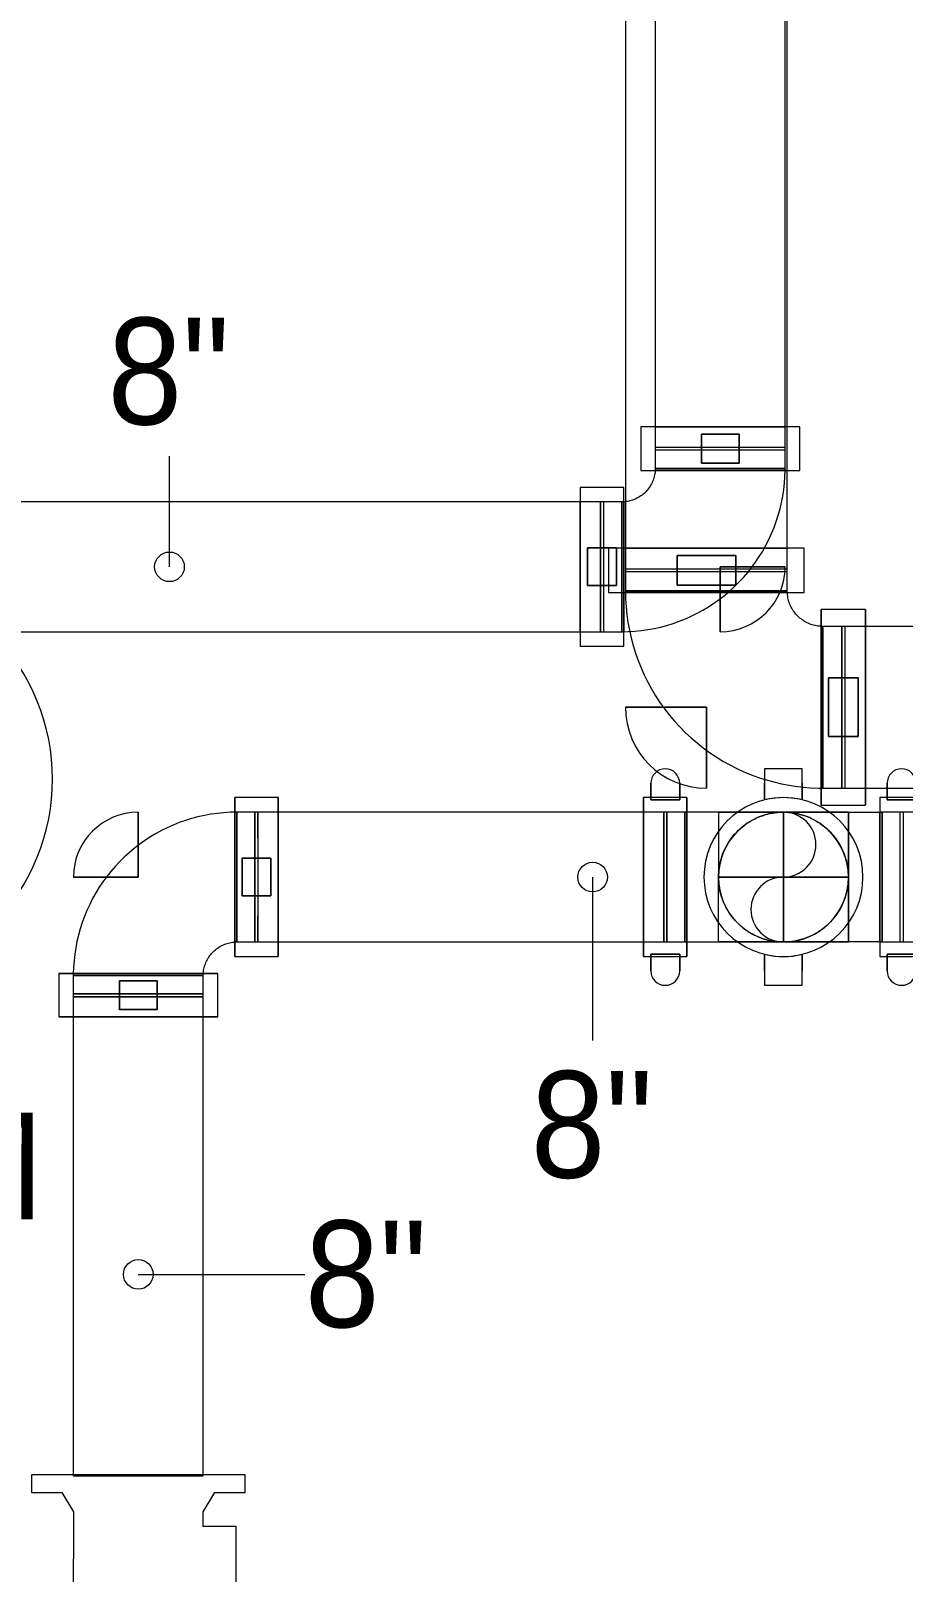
# Model space of a CAD drawing. Header units: metres. Extents: x 31.9 to 125.9, y -29 to 44.
# Drawn here: x 72.338 to 73.81, y -6.137 to -3.536 of the extents above; entities that cross this region are included whole.
import ezdxf

# ---------------------------------------------------------------- set-up
doc = ezdxf.new("R2010")
doc.units = ezdxf.units.M
for name, color, linetype, lineweight in [('A-ANNO-NOTE', 7, 'Continuous', 9), ('A-DETL-GENF', 7, 'Continuous', 9), ('M-EQPM', 7, 'Continuous', 18), ('P-PIPE', 7, 'Continuous', 18), ('P-PIPE-IDEN', 7, 'Continuous', 9)]:
    doc.layers.add(name, color=color, linetype=linetype, lineweight=lineweight)
doc.styles.add('SansSerif', font='SANSS__.TTF', dxfattribs={"width": 0.9, "height": 0.18})
doc.styles.add('SansSerif_1', font='SANSS__.TTF', dxfattribs={"width": 0.9, "height": 0.0018})

# ---------------------------------------------------------------- blocks, each defined once
blk = doc.blocks.new('Victaulic-IPS-Elbow No 10-13 - AC-1730707-NIVEL 09')
at = {"layer": 'P-PIPE', "color": 11, "true_color": 0xff8080}
for p, q in [((-0.1095, 0.1968), (-0.1095, 0.1662)), ((0, 0.1968), (-0.1095, 0.1968)), ((0, 0.1968), (-0.1095, 0.1968)), ((0.1095, 0.1968), (0, 0.1968)), ((0.1095, 0.1968), (0, 0.1968)), ((0.1095, 0.1662), (0.1095, 0.1968)), ((-0.1095, 0.1662), (0, 0.1662)), ((-0.1095, 0.1662), (0, 0.1662)), ((0, 0.1662), (-0.1095, 0.1662)), ((0, 0.1662), (-0.1095, 0.1662)), ((0, 0.1662), (0.1095, 0.1662)), ((0, 0.1662), (0.1095, 0.1662)), ((0.1095, 0.1662), (0, 0.1662)), ((0.1095, 0.1662), (0, 0.1662)), ((-0.1662, 0.1095), (-0.1968, 0.1095)), ((-0.1968, 0.1095), (-0.1968, 0)), ((-0.1968, 0.1095), (-0.1968, 0)), ((-0.1662, 0), (-0.1662, 0.1095)), ((-0.1662, 0), (-0.1662, 0.1095)), ((-0.1662, 0.1095), (-0.1662, 0)), ((-0.1662, 0.1095), (-0.1662, 0)), ((-0.1968, 0), (-0.1968, -0.1095)), ((-0.1968, 0), (-0.1968, -0.1095)), ((-0.1662, -0.1095), (-0.1662, 0)), ((-0.1662, -0.1095), (-0.1662, 0)), ((-0.1662, 0), (-0.1662, -0.1095)), ((-0.1662, 0), (-0.1662, -0.1095)), ((-0.1968, -0.1095), (-0.1662, -0.1095))]:
    blk.add_line(p, q, dxfattribs=at)
at = {"layer": 'P-PIPE', "color": 11, "lineweight": 9, "true_color": 0xff8080}
for p, q in [((0, -0.1095), (0, 0)), ((0, 0), (0.1095, 0)), ((0.1095, 0), (0, 0)), ((0, 0), (0, -0.1095)), ((0.1095, 0), (0, 0)), ((0, 0), (0, -0.1095)), ((0, -0.1095), (0, 0)), ((0, 0), (0.1095, 0))]:
    blk.add_line(p, q, dxfattribs=at)
at = {"layer": 'P-PIPE', "color": 11, "true_color": 0xff8080, "flags": 128}
for points in [[(-0.1095, 0.1662), (-0.1096, 0.164), (-0.1097, 0.1617), (-0.1099, 0.1595), (-0.1103, 0.1572), (-0.1107, 0.155), (-0.1112, 0.1528), (-0.1117, 0.1506), (-0.1124, 0.1484), (-0.1132, 0.1463), (-0.114, 0.1442), (-0.1149, 0.1421), (-0.1159, 0.1401), (-0.117, 0.1381), (-0.1182, 0.1361), (-0.1194, 0.1342), (-0.1208, 0.1324), (-0.1222, 0.1306), (-0.1236, 0.1289), (-0.1251, 0.1272), (-0.1267, 0.1256), (-0.1284, 0.124), (-0.1301, 0.1225), (-0.1319, 0.1211), (-0.1337, 0.1198), (-0.1356, 0.1185), (-0.1375, 0.1173), (-0.1395, 0.1162), (-0.1415, 0.1152), (-0.1436, 0.1143), (-0.1457, 0.1134), (-0.1478, 0.1126), (-0.15, 0.1119), (-0.1522, 0.1113), (-0.1544, 0.1108), (-0.1566, 0.1104), (-0.1588, 0.11), (-0.1611, 0.1098), (-0.1634, 0.1096), (-0.1656, 0.1095), (-0.1662, 0.1095)], [(-0.1662, -0.1095), (-0.1552, -0.1093), (-0.1442, -0.1087), (-0.1332, -0.1076), (-0.1223, -0.106), (-0.1115, -0.104), (-0.1007, -0.1016), (-0.09, -0.0988), (-0.0795, -0.0955), (-0.0691, -0.0919), (-0.0588, -0.0878), (-0.0488, -0.0833), (-0.0389, -0.0784), (-0.0292, -0.0731), (-0.0198, -0.0674), (-0.0105, -0.0614), (-0.0015, -0.055), (0.0072, -0.0482), (0.0156, -0.0411), (0.0237, -0.0337), (0.0316, -0.0259), (0.0391, -0.0178), (0.0463, -0.0095), (0.0532, -0.0008), (0.0597, 0.0081), (0.0658, 0.0172), (0.0716, 0.0266), (0.077, 0.0363), (0.082, 0.0461), (0.0866, 0.0561), (0.0908, 0.0663), (0.0946, 0.0767), (0.098, 0.0872), (0.1009, 0.0978), (0.1034, 0.1085), (0.1055, 0.1194), (0.1072, 0.1303), (0.1084, 0.1412), (0.1092, 0.1522), (0.1095, 0.1633), (0.1095, 0.1662)]]:
    blk.add_lwpolyline(points, dxfattribs=at)
at = {"layer": 'P-PIPE', "color": 11, "lineweight": 9, "true_color": 0xff8080}
for end in [0, 360, 360, 360]:
    blk.add_arc((0, 0), 0.1095, 270, end, dxfattribs=at)
blk = doc.blocks.new('Victaulic-IPS-Elbow No 10-13 - AC-V32-NIVEL 09')
at = {"layer": 'P-PIPE', "color": 1, "lineweight": 9, "true_color": 0xff0000}
for p, q in [((73.4982, -4.8544), (73.6078, -4.8544)), ((73.6078, -4.8544), (73.4982, -4.8544)), ((73.4982, -4.8544), (73.4982, -4.964)), ((73.6078, -4.964), (73.6078, -4.8544)), ((73.6078, -4.964), (73.6078, -4.8544)), ((73.6078, -4.964), (73.4982, -4.964)), ((73.4982, -4.964), (73.6078, -4.964)), ((73.4982, -5.0735), (73.4982, -4.964)), ((73.4982, -4.964), (73.6078, -4.964)), ((73.6078, -4.964), (73.4982, -4.964)), ((73.6078, -4.964), (73.6078, -5.0735)), ((73.6078, -5.0735), (73.6078, -4.964)), ((73.6078, -5.0735), (73.4982, -5.0735)), ((73.4982, -5.0735), (73.6078, -5.0735))]:
    blk.add_line(p, q, dxfattribs=at)
at = {"layer": 'P-PIPE', "color": 1, "true_color": 0xff0000}
for p, q in [((73.8046, -4.8544), (73.774, -4.8544)), ((73.774, -4.8544), (73.774, -4.964)), ((73.774, -4.8544), (73.774, -4.964)), ((73.774, -4.964), (73.774, -4.8544)), ((73.774, -4.964), (73.774, -4.8544)), ((73.8046, -4.964), (73.8046, -4.8544)), ((73.8046, -4.964), (73.8046, -4.8544)), ((73.774, -4.964), (73.774, -5.0735)), ((73.774, -4.964), (73.774, -5.0735)), ((73.774, -5.0735), (73.774, -4.964)), ((73.774, -5.0735), (73.774, -4.964)), ((73.8046, -5.0735), (73.8046, -4.964)), ((73.8046, -5.0735), (73.8046, -4.964)), ((73.774, -5.0735), (73.8046, -5.0735))]:
    blk.add_line(p, q, dxfattribs=at)
at = {"layer": 'P-PIPE', "color": 1, "true_color": 0xff0000, "flags": 128}
for points in [[(73.4982, -4.964), (73.4983, -4.9596), (73.4986, -4.9552), (73.499, -4.9508), (73.4996, -4.9465), (73.5004, -4.9422), (73.5014, -4.9379), (73.5025, -4.9337), (73.5038, -4.9295), (73.5052, -4.9254), (73.5069, -4.9213), (73.5087, -4.9173), (73.5106, -4.9134), (73.5127, -4.9095), (73.515, -4.9058), (73.5174, -4.9021), (73.5199, -4.8985), (73.5226, -4.8951), (73.5254, -4.8917), (73.5284, -4.8885), (73.5314, -4.8854), (73.5346, -4.8824), (73.538, -4.8795), (73.5414, -4.8768), (73.5449, -4.8742), (73.5486, -4.8718), (73.5523, -4.8695), (73.5561, -4.8674), (73.56, -4.8654), (73.564, -4.8635), (73.5681, -4.8619), (73.5722, -4.8604), (73.5764, -4.859), (73.5806, -4.8579), (73.5848, -4.8568), (73.5891, -4.856), (73.5935, -4.8554), (73.5978, -4.8549), (73.6022, -4.8546), (73.6066, -4.8544), (73.6078, -4.8544)], [(73.6078, -4.8544), (73.6121, -4.8545), (73.6165, -4.8548), (73.6209, -4.8552), (73.6252, -4.8558), (73.6295, -4.8566), (73.6338, -4.8576), (73.638, -4.8587), (73.6422, -4.86), (73.6463, -4.8614), (73.6504, -4.8631), (73.6544, -4.8649), (73.6583, -4.8668), (73.6622, -4.8689), (73.6659, -4.8712), (73.6696, -4.8736), (73.6732, -4.8761), (73.6766, -4.8788), (73.68, -4.8816), (73.6832, -4.8846), (73.6863, -4.8876), (73.6893, -4.8908), (73.6922, -4.8942), (73.6949, -4.8976), (73.6975, -4.9011), (73.6999, -4.9048), (73.7022, -4.9085), (73.7044, -4.9123), (73.7064, -4.9162), (73.7082, -4.9202), (73.7099, -4.9243), (73.7114, -4.9284), (73.7127, -4.9326), (73.7139, -4.9368), (73.7149, -4.941), (73.7157, -4.9453), (73.7164, -4.9497), (73.7168, -4.954), (73.7172, -4.9584), (73.7173, -4.9628), (73.7173, -4.964)], [(73.6078, -4.8544), (73.6079, -4.8544), (73.6083, -4.8544), (73.609, -4.8544), (73.6099, -4.8544), (73.6111, -4.8544), (73.6125, -4.8544), (73.6142, -4.8544), (73.6162, -4.8544), (73.6184, -4.8544), (73.6209, -4.8544), (73.6236, -4.8544), (73.6265, -4.8544), (73.6297, -4.8544), (73.6332, -4.8544), (73.6368, -4.8544), (73.6407, -4.8544), (73.6447, -4.8544), (73.649, -4.8544), (73.6535, -4.8544), (73.6582, -4.8544), (73.663, -4.8544), (73.6681, -4.8544), (73.6733, -4.8544), (73.6787, -4.8544), (73.6842, -4.8544), (73.6898, -4.8544), (73.6956, -4.8544), (73.7016, -4.8544), (73.7076, -4.8544), (73.7138, -4.8544), (73.72, -4.8544), (73.7263, -4.8544), (73.7327, -4.8544), (73.7392, -4.8544), (73.7457, -4.8544), (73.7523, -4.8544), (73.7589, -4.8544), (73.7656, -4.8544), (73.7722, -4.8544), (73.774, -4.8544)], [(73.6078, -5.0735), (73.6034, -5.0734), (73.599, -5.0731), (73.5946, -5.0727), (73.5903, -5.0721), (73.586, -5.0713), (73.5817, -5.0704), (73.5775, -5.0692), (73.5733, -5.0679), (73.5692, -5.0665), (73.5651, -5.0649), (73.5611, -5.0631), (73.5572, -5.0611), (73.5533, -5.059), (73.5496, -5.0568), (73.5459, -5.0544), (73.5423, -5.0518), (73.5389, -5.0491), (73.5355, -5.0463), (73.5323, -5.0434), (73.5292, -5.0403), (73.5262, -5.0371), (73.5233, -5.0338), (73.5206, -5.0303), (73.518, -5.0268), (73.5156, -5.0231), (73.5133, -5.0194), (73.5112, -5.0156), (73.5092, -5.0117), (73.5073, -5.0077), (73.5057, -5.0037), (73.5042, -4.9995), (73.5028, -4.9954), (73.5016, -4.9911), (73.5006, -4.9869), (73.4998, -4.9826), (73.4992, -4.9782), (73.4987, -4.9739), (73.4984, -4.9695), (73.4982, -4.9651), (73.4982, -4.964)], [(73.7173, -4.964), (73.7172, -4.9683), (73.7169, -4.9727), (73.7165, -4.9771), (73.7159, -4.9814), (73.7151, -4.9857), (73.7142, -4.99), (73.713, -4.9942), (73.7117, -4.9984), (73.7103, -5.0025), (73.7086, -5.0066), (73.7069, -5.0106), (73.7049, -5.0145), (73.7028, -5.0184), (73.7006, -5.0221), (73.6982, -5.0258), (73.6956, -5.0294), (73.6929, -5.0328), (73.6901, -5.0362), (73.6872, -5.0394), (73.6841, -5.0425), (73.6809, -5.0455), (73.6776, -5.0484), (73.6741, -5.0511), (73.6706, -5.0537), (73.6669, -5.0561), (73.6632, -5.0584), (73.6594, -5.0606), (73.6555, -5.0626), (73.6515, -5.0644), (73.6475, -5.0661), (73.6433, -5.0676), (73.6392, -5.0689), (73.6349, -5.0701), (73.6307, -5.0711), (73.6264, -5.0719), (73.622, -5.0726), (73.6177, -5.073), (73.6133, -5.0734), (73.6089, -5.0735), (73.6078, -5.0735)], [(73.774, -5.0735), (73.7674, -5.0735), (73.7607, -5.0735), (73.7541, -5.0735), (73.7475, -5.0735), (73.741, -5.0735), (73.7345, -5.0735), (73.7281, -5.0735), (73.7217, -5.0735), (73.7154, -5.0735), (73.7093, -5.0735), (73.7032, -5.0735), (73.6972, -5.0735), (73.6914, -5.0735), (73.6857, -5.0735), (73.6801, -5.0735), (73.6747, -5.0735), (73.6695, -5.0735), (73.6644, -5.0735), (73.6595, -5.0735), (73.6547, -5.0735), (73.6502, -5.0735), (73.6459, -5.0735), (73.6417, -5.0735), (73.6378, -5.0735), (73.6341, -5.0735), (73.6306, -5.0735), (73.6274, -5.0735), (73.6244, -5.0735), (73.6216, -5.0735), (73.6191, -5.0735), (73.6168, -5.0735), (73.6147, -5.0735), (73.613, -5.0735), (73.6114, -5.0735), (73.6102, -5.0735), (73.6092, -5.0735), (73.6084, -5.0735), (73.608, -5.0735), (73.6078, -5.0735), (73.6078, -5.0735)]]:
    blk.add_lwpolyline(points, dxfattribs=at)
at = {"layer": 'P-PIPE', "color": 1, "true_color": 0xff0000}
for start, end in [(90, 180), (90, 180), (90, 180), (0, 90), (0, 90), (0, 90), (180, 270), (180, 270), (180, 270), (270, 0), (270, 360), (270, 360)]:
    blk.add_arc((73.6078, -4.964), 0.1095, start, end, dxfattribs=at)
blk = doc.blocks.new('Victaulic-IPS-Elbow No 10-13 - AC-2399315-NIVEL 09')
at = {"layer": 'P-PIPE', "color": 1, "true_color": 0xff0000}
for p, q in [((73.4415, -4.8544), (73.4109, -4.8544)), ((73.4109, -5.0735), (73.4415, -5.0735))]:
    blk.add_line(p, q, dxfattribs=at)
at = {"layer": 'P-PIPE', "color": 1, "lineweight": 9, "true_color": 0xff0000}
for p, q in [((73.7173, -4.8544), (73.6078, -4.8544)), ((73.6078, -4.8544), (73.6078, -4.8544)), ((73.7173, -4.8544), (73.6078, -4.8544)), ((73.6078, -4.964), (73.6078, -4.8544)), ((73.6078, -4.8544), (73.6078, -4.964)), ((73.7173, -4.964), (73.7173, -4.8544)), ((73.7173, -4.8544), (73.7173, -4.964)), ((73.6078, -4.964), (73.7173, -4.964)), ((73.6078, -4.964), (73.6078, -4.964)), ((73.6078, -4.964), (73.7173, -4.964)), ((73.7173, -4.964), (73.6078, -4.964)), ((73.7173, -4.964), (73.6078, -4.964)), ((73.6078, -4.964), (73.6078, -4.964)), ((73.6078, -5.0735), (73.6078, -4.964)), ((73.6078, -4.964), (73.6078, -5.0735)), ((73.7173, -5.0735), (73.7173, -4.964)), ((73.7173, -4.964), (73.7173, -5.0735)), ((73.6078, -5.0735), (73.6078, -5.0735)), ((73.6078, -5.0735), (73.7173, -5.0735)), ((73.6078, -5.0735), (73.7173, -5.0735))]:
    blk.add_line(p, q, dxfattribs=at)
at = {"layer": 'P-PIPE', "color": 1, "true_color": 0xff0000, "flags": 128}
for points in [[(73.6078, -4.8544), (73.6076, -4.8544), (73.6072, -4.8544), (73.6066, -4.8544), (73.6056, -4.8544), (73.6044, -4.8544), (73.603, -4.8544), (73.6013, -4.8544), (73.5993, -4.8544), (73.5971, -4.8544), (73.5946, -4.8544), (73.5919, -4.8544), (73.589, -4.8544), (73.5858, -4.8544), (73.5824, -4.8544), (73.5787, -4.8544), (73.5749, -4.8544), (73.5708, -4.8544), (73.5665, -4.8544), (73.562, -4.8544), (73.5573, -4.8544), (73.5525, -4.8544), (73.5474, -4.8544), (73.5422, -4.8544), (73.5369, -4.8544), (73.5313, -4.8544), (73.5257, -4.8544), (73.5199, -4.8544), (73.5139, -4.8544), (73.5079, -4.8544), (73.5018, -4.8544), (73.4955, -4.8544), (73.4892, -4.8544), (73.4828, -4.8544), (73.4763, -4.8544), (73.4698, -4.8544), (73.4632, -4.8544), (73.4566, -4.8544), (73.45, -4.8544), (73.4433, -4.8544), (73.4415, -4.8544)], [(73.4415, -5.0735), (73.4482, -5.0735), (73.4548, -5.0735), (73.4614, -5.0735), (73.468, -5.0735), (73.4745, -5.0735), (73.481, -5.0735), (73.4875, -5.0735), (73.4938, -5.0735), (73.5001, -5.0735), (73.5063, -5.0735), (73.5123, -5.0735), (73.5183, -5.0735), (73.5241, -5.0735), (73.5298, -5.0735), (73.5354, -5.0735), (73.5408, -5.0735), (73.546, -5.0735), (73.5511, -5.0735), (73.556, -5.0735), (73.5608, -5.0735), (73.5653, -5.0735), (73.5696, -5.0735), (73.5738, -5.0735), (73.5777, -5.0735), (73.5814, -5.0735), (73.5849, -5.0735), (73.5881, -5.0735), (73.5911, -5.0735), (73.5939, -5.0735), (73.5965, -5.0735), (73.5987, -5.0735), (73.6008, -5.0735), (73.6026, -5.0735), (73.6041, -5.0735), (73.6053, -5.0735), (73.6063, -5.0735), (73.6071, -5.0735), (73.6075, -5.0735), (73.6077, -5.0735), (73.6078, -5.0735)]]:
    blk.add_lwpolyline(points, dxfattribs=at)
at = {"layer": 'P-PIPE', "color": 1, "true_color": 0xff0000}
for start, end in [(90, 180), (90, 180), (90, 180), (0, 90), (0, 90), (0, 90), (180, 270), (180, 270), (180, 270), (270, 0), (270, 360), (270, 360)]:
    blk.add_arc((73.6078, -4.964), 0.1095, start, end, dxfattribs=at)
for centre, start_param, end_param in [((73.4109, -4.964), 0, 1.570796), ((73.4109, -4.964), 4.712389, 6.283185), ((73.4415, -4.964), 4.712389, 6.283185), ((73.4415, -4.964), 0, 1.570796), ((73.4415, -4.964), 0, 1.570796), ((73.4415, -4.964), 4.712389, 6.283185), ((73.4109, -4.964), 1.570796, 3.141593), ((73.4109, -4.964), 3.141593, 4.712389), ((73.4415, -4.964), 3.141593, 4.712389), ((73.4415, -4.964), 1.570796, 3.141593), ((73.4415, -4.964), 1.570796, 3.141593), ((73.4415, -4.964), 3.141593, 4.712389)]:
    blk.add_ellipse(centre, major_axis=(0, 0.1095), ratio=0.000036, start_param=start_param, end_param=end_param, dxfattribs=at)
blk = doc.blocks.new('TANQUE DE EXPANSIÓN - 76 L-1673716-NIVEL 09')
at = {"layer": 'M-EQPM', "color": 1, "true_color": 0xff0000}
for radius, start, end in [(0.35, 0, 180), (0.35, 360, 180), (0.2225, 0, 180), (0.1738, 360, 180), (0.0125, 360, 180), (0.0125, 0, 180), (0.35, 180, 0), (0.35, 180, 360), (0.2225, 180, 0), (0.1738, 180, 360), (0.0125, 180, 360), (0.0125, 180, 360)]:
    blk.add_arc((0, 0), radius, start, end, dxfattribs=at)
blk = doc.blocks.new('Kamstrup_ULTRAFLOWR-54-qp-400-m3-h-DN200-x-500-mm - Default-2318151-NIVEL 09')
at = {"layer": 'A-DETL-GENF', "color": 1, "true_color": 0xff0000}
for p, q in [((-0.2195, 0.18), (-0.2495, 0.18)), ((-0.2495, 0.18), (-0.2495, -0.18)), ((-0.2195, 0.129), (-0.2195, 0.18)), ((0.2495, 0.18), (0.2195, 0.18)), ((0.2195, 0.18), (0.2195, 0.129)), ((0.2495, -0.18), (0.2495, 0.18)), ((-0.1875, 0.1098), (-0.2195, 0.129)), ((0.187, 0.1095), (-0.1875, 0.1098)), ((0.2195, 0.129), (0.187, 0.1095)), ((-0.2195, -0.129), (-0.1875, -0.1098)), ((-0.2195, -0.18), (-0.2195, -0.129)), ((-0.1875, -0.1098), (-0.0301, -0.1095)), ((-0.0301, -0.1095), (-0.03, -0.1425)), ((0.162, -0.1095), (0.187, -0.1095)), ((0.162, -0.165), (0.162, -0.1095)), ((0.187, -0.1095), (0.2195, -0.129)), ((0.2195, -0.129), (0.2195, -0.18)), ((-0.03, -0.1425), (0.03, -0.1425)), ((0.03, -0.1425), (0.03, -0.165)), ((-0.2495, -0.18), (-0.2195, -0.18)), ((0.03, -0.165), (0.162, -0.165)), ((0.2195, -0.18), (0.2495, -0.18))]:
    blk.add_line(p, q, dxfattribs=at)
blk = doc.blocks.new('Victaulic-IPS-Elbow No 10-13 - AC-V56-NIVEL 09')
at = {"layer": 'P-PIPE', "color": 1, "lineweight": 9, "true_color": 0xff0000}
for p, q in [((72.5195, -4.8544), (72.5195, -4.964)), ((72.5195, -4.964), (72.5195, -4.8544)), ((72.5195, -4.8544), (72.5195, -4.8544)), ((72.5195, -4.964), (72.5195, -4.8544)), ((72.5195, -4.8544), (72.5195, -4.964)), ((72.5195, -4.8544), (72.5195, -4.8544)), ((72.5195, -4.964), (72.4099, -4.964)), ((72.4099, -4.964), (72.5195, -4.964)), ((72.4099, -4.964), (72.4099, -4.964)), ((72.4099, -4.964), (72.5195, -4.964)), ((72.5195, -4.964), (72.4099, -4.964)), ((72.4099, -4.964), (72.4099, -4.964)), ((72.5195, -4.964), (72.5195, -4.964)), ((72.5195, -4.964), (72.5195, -4.964))]:
    blk.add_line(p, q, dxfattribs=at)
at = {"layer": 'P-PIPE', "color": 1, "true_color": 0xff0000}
for p, q in [((72.7163, -4.8544), (72.6857, -4.8544)), ((72.6857, -5.0735), (72.7163, -5.0735)), ((72.4099, -5.1302), (72.4099, -5.1608)), ((72.629, -5.1608), (72.629, -5.1302))]:
    blk.add_line(p, q, dxfattribs=at)
at = {"layer": 'P-PIPE', "color": 1, "true_color": 0xff0000, "flags": 128}
for points in [[(72.6857, -4.8544), (72.6747, -4.8546), (72.6637, -4.8553), (72.6527, -4.8564), (72.6418, -4.8579), (72.6309, -4.8599), (72.6201, -4.8623), (72.6095, -4.8652), (72.5989, -4.8684), (72.5885, -4.8721), (72.5783, -4.8762), (72.5682, -4.8807), (72.5584, -4.8856), (72.5487, -4.8909), (72.5392, -4.8965), (72.53, -4.9026), (72.521, -4.909), (72.5123, -4.9158), (72.5039, -4.9229), (72.4957, -4.9303), (72.4879, -4.9381), (72.4803, -4.9461), (72.4731, -4.9545), (72.4663, -4.9631), (72.4598, -4.972), (72.4536, -4.9812), (72.4479, -4.9906), (72.4425, -5.0002), (72.4375, -5.0101), (72.4329, -5.0201), (72.4287, -5.0303), (72.4249, -5.0406), (72.4215, -5.0511), (72.4185, -5.0618), (72.416, -5.0725), (72.4139, -5.0833), (72.4123, -5.0942), (72.4111, -5.1052), (72.4103, -5.1162), (72.4099, -5.1272), (72.4099, -5.1302)], [(72.629, -5.1302), (72.629, -5.1279), (72.6292, -5.1257), (72.6294, -5.1234), (72.6297, -5.1212), (72.6301, -5.1189), (72.6306, -5.1167), (72.6312, -5.1145), (72.6319, -5.1124), (72.6326, -5.1102), (72.6335, -5.1081), (72.6344, -5.1061), (72.6354, -5.104), (72.6365, -5.102), (72.6377, -5.1001), (72.6389, -5.0982), (72.6402, -5.0963), (72.6416, -5.0945), (72.6431, -5.0928), (72.6446, -5.0911), (72.6462, -5.0895), (72.6479, -5.088), (72.6496, -5.0865), (72.6513, -5.0851), (72.6532, -5.0838), (72.6551, -5.0825), (72.657, -5.0813), (72.659, -5.0802), (72.661, -5.0792), (72.6631, -5.0782), (72.6652, -5.0774), (72.6673, -5.0766), (72.6694, -5.0759), (72.6716, -5.0753), (72.6738, -5.0748), (72.6761, -5.0743), (72.6783, -5.074), (72.6806, -5.0737), (72.6828, -5.0736), (72.6851, -5.0735), (72.6857, -5.0735)]]:
    blk.add_lwpolyline(points, dxfattribs=at)
at = {"layer": 'P-PIPE', "color": 1, "lineweight": 9, "true_color": 0xff0000}
blk.add_arc((72.5195, -4.964), 0.1095, 90, 180, dxfattribs=at)
blk.add_arc((72.5195, -4.964), 0.1095, 90, 180, dxfattribs=at)
blk.add_arc((72.5195, -4.964), 0.1095, 90, 180, dxfattribs=at)
blk.add_arc((72.5195, -4.964), 0.1095, 90, 180, dxfattribs=at)
at = {"layer": 'P-PIPE', "color": 1, "true_color": 0xff0000}
for centre, major_axis, ratio, start_param, end_param in [((72.6857, -4.964), (0, 0.1095), 0.00006, 0, 1.570788), ((72.6857, -4.964), (0, 0.1095), 0.00006, 4.712381, 6.283177), ((72.6857, -4.964), (0, 0.1095), 0.00006, 4.712381, 6.283177), ((72.6857, -4.964), (0, 0.1095), 0.00006, 0, 1.570788), ((72.7163, -4.964), (0, 0.1095), 0.00006, 4.712381, 6.283177), ((72.7163, -4.964), (0, 0.1095), 0.00006, 0, 1.570788), ((72.6857, -4.964), (0, 0.1095), 0.00006, 3.141593, 4.712381), ((72.6857, -4.964), (0, 0.1095), 0.00006, 1.570788, 3.141584), ((72.6857, -4.964), (0, 0.1095), 0.00006, 1.570788, 3.141584), ((72.6857, -4.964), (0, 0.1095), 0.00006, 3.141593, 4.712381), ((72.7163, -4.964), (0, 0.1095), 0.00006, 1.570788, 3.141584), ((72.7163, -4.964), (0, 0.1095), 0.00006, 3.141593, 4.712381), ((72.5195, -5.1302), (-0.1095, 0), 0.000008, 0.00006, 1.570856), ((72.5195, -5.1302), (-0.1095, 0), 0.000008, 4.712449, 6.283185), ((72.5195, -5.1302), (-0.1095, 0), 0.000008, 4.712449, 6.283185), ((72.5195, -5.1302), (-0.1095, 0), 0.000008, 0.00006, 1.570856), ((72.5195, -5.1302), (-0.1095, 0), 0.000008, 3.141652, 4.712449), ((72.5195, -5.1302), (-0.1095, 0), 0.000008, 1.570856, 3.141593), ((72.5195, -5.1302), (-0.1095, 0), 0.000008, 1.570856, 3.141593), ((72.5195, -5.1302), (-0.1095, 0), 0.000008, 3.141652, 4.712449), ((72.5195, -5.1608), (-0.1095, 0), 0.000008, 4.712449, 6.283185), ((72.5195, -5.1608), (-0.1095, 0), 0.000008, 0.00006, 1.570856), ((72.5195, -5.1608), (-0.1095, 0), 0.000008, 1.570856, 3.141593), ((72.5195, -5.1608), (-0.1095, 0), 0.000008, 3.141652, 4.712449)]:
    blk.add_ellipse(centre, major_axis=major_axis, ratio=ratio, start_param=start_param, end_param=end_param, dxfattribs=at)
blk = doc.blocks.new('Non-Connector - AC-2614700-NIVEL 09')
at = {"layer": 'P-PIPE', "color": 1, "true_color": 0xff0000}
for p, q in [((0.0016, 0.1016), (0, 0.1016)), ((0, 0.1016), (0, -0.1016)), ((0, 0.1016), (0, -0.1016)), ((0.0016, -0.1016), (0.0016, 0.1016)), ((0.0016, -0.1016), (0.0016, 0.1016)), ((0, -0.1016), (0.0016, -0.1016))]:
    blk.add_line(p, q, dxfattribs=at)
blk = doc.blocks.new('Victaulic-IPS-Rigid Coupling Style 07-W07-107 - Standard-V57-NIVEL 09')
at = {"layer": 'P-PIPE', "color": 1, "true_color": 0xff0000}
for p, q in [((72.7554, -4.8298), (72.6823, -4.8298)), ((72.7554, -4.8544), (72.6823, -4.8544)), ((72.6945, -4.9322), (72.6945, -4.9957)), ((72.7432, -4.9322), (72.6945, -4.9322)), ((72.6945, -4.9322), (72.7432, -4.9322)), ((72.7432, -4.9957), (72.7432, -4.9322)), ((72.7432, -4.9957), (72.6945, -4.9957)), ((72.6945, -4.9957), (72.7432, -4.9957)), ((72.6823, -5.0735), (72.7554, -5.0735)), ((72.6823, -5.0981), (72.7554, -5.0981))]:
    blk.add_line(p, q, dxfattribs=at)
for centre, major_axis, ratio, start_param, end_param in [((72.6823, -4.964), (0, 0.1341), 0.00006, 0, 3.141584), ((72.6823, -4.964), (0, 0.1341), 0.00006, 3.141593, 6.283177), ((72.7554, -4.964), (0, 0.1341), 0.00006, 3.141593, 6.283177), ((72.7554, -4.964), (0, 0.1341), 0.00006, 0, 3.141584), ((72.6823, -4.964), (0, 0.1095), 0.00006, 0, 3.141584), ((72.6823, -4.964), (0, 0.1095), 0.00006, 3.141593, 6.283177), ((72.7554, -4.964), (0, 0.1095), 0.00006, 0, 3.141584), ((72.7554, -4.964), (0, 0.1095), 0.00006, 3.141593, 6.283177), ((72.7188, -4.9322), (-0.0244, 0), 0.000008, 3.141652, 6.283185), ((72.7189, -4.9322), (-0.0244, 0), 0.000008, 0.00006, 3.141593), ((72.6945, -4.964), (0, 0.1341), 0.00006, 4.473369, 4.951392), ((72.6945, -4.964), (0, 0.1341), 0.00006, 1.331777, 1.8098), ((72.7432, -4.964), (0, 0.1341), 0.00006, 1.331777, 1.8098), ((72.7432, -4.964), (0, 0.1341), 0.00006, 4.473369, 4.951392), ((72.7189, -4.9957), (-0.0244, 0), 0.000008, 0.00006, 3.141593), ((72.7188, -4.9957), (-0.0244, 0), 0.000008, 3.141652, 6.283185)]:
    blk.add_ellipse(centre, major_axis=major_axis, ratio=ratio, start_param=start_param, end_param=end_param, dxfattribs=at)
blk = doc.blocks.new('Victaulic-IPS-Rigid Coupling Style 07-W07-107 - Standard-V58-NIVEL 09')
at = {"layer": 'P-PIPE', "color": 1, "true_color": 0xff0000}
for p, q in [((72.3853, -5.1268), (72.3853, -5.1999)), ((72.4099, -5.1268), (72.4099, -5.1999)), ((72.5512, -5.139), (72.4877, -5.139)), ((72.4877, -5.1877), (72.4877, -5.139)), ((72.4877, -5.139), (72.4877, -5.1877)), ((72.5512, -5.1877), (72.5512, -5.139)), ((72.5512, -5.139), (72.5512, -5.1877)), ((72.629, -5.1999), (72.629, -5.1268)), ((72.6536, -5.1999), (72.6536, -5.1268)), ((72.4877, -5.1877), (72.5512, -5.1877))]:
    blk.add_line(p, q, dxfattribs=at)
for centre, major_axis, ratio, start_param, end_param in [((72.5195, -5.1268), (0.1341, 0), 0.000008, 0.00006, 3.141593), ((72.5195, -5.1268), (0.1341, 0), 0.000008, 3.141652, 6.283185), ((72.5195, -5.1268), (0.1095, 0), 0.000008, 0.00006, 3.141593), ((72.5195, -5.1268), (0.1095, 0), 0.000008, 3.141652, 6.283185), ((72.4877, -5.1634), (0, 0.0244), 0.00006, 3.141601, 6.283185), ((72.4877, -5.1633), (0, 0.0244), 0.00006, 0.000008, 3.141593), ((72.5195, -5.139), (0.1341, 0), 0.000008, 4.473437, 4.95146), ((72.5195, -5.139), (0.1341, 0), 0.000008, 1.331845, 1.809868), ((72.5512, -5.1633), (0, 0.0244), 0.00006, 0.000008, 3.141593), ((72.5512, -5.1634), (0, 0.0244), 0.00006, 3.141601, 6.283185), ((72.5195, -5.1999), (0.1341, 0), 0.000008, 3.141652, 6.283185), ((72.5195, -5.1999), (0.1341, 0), 0.000008, 0.00006, 3.141593), ((72.5195, -5.1999), (0.1095, 0), 0.000008, 0.00006, 3.141593), ((72.5195, -5.1999), (0.1095, 0), 0.000008, 3.141652, 6.283185), ((72.5195, -5.1877), (0.1341, 0), 0.000008, 1.331845, 1.809868), ((72.5195, -5.1877), (0.1341, 0), 0.000008, 4.473437, 4.95146)]:
    blk.add_ellipse(centre, major_axis=major_axis, ratio=ratio, start_param=start_param, end_param=end_param, dxfattribs=at)
blk = doc.blocks.new('Victaulic-IPS-Rigid Coupling Style 07-W07-107 - Standard-V59-NIVEL 09')
at = {"layer": 'P-PIPE', "color": 11, "true_color": 0xff8080}
for p, q in [((0.0366, 0.1341), (-0.0366, 0.1341)), ((-0.0366, 0.1341), (-0.0366, -0.1341)), ((-0.0366, 0.1341), (-0.0366, -0.1341)), ((0.0366, -0.1341), (0.0366, 0.1341)), ((0.0366, -0.1341), (0.0366, 0.1341)), ((0.0366, 0.1095), (-0.0366, 0.1095)), ((-0.0366, -0.1095), (-0.0366, 0.1095)), ((-0.0366, -0.1095), (-0.0366, 0.1095)), ((0.0366, 0.1095), (0.0366, -0.1095)), ((0.0366, 0.1095), (0.0366, -0.1095)), ((-0.0244, 0.0317), (-0.0244, -0.0318)), ((0.0244, 0.0317), (-0.0244, 0.0317)), ((0.0244, 0.0317), (-0.0244, 0.0317)), ((0.0244, 0.0317), (-0.0244, 0.0317)), ((-0.0244, 0.0317), (0.0244, 0.0317)), ((-0.0244, -0.0318), (-0.0244, 0.0317)), ((-0.0244, -0.0318), (-0.0244, 0.0317)), ((0.0244, -0.0318), (0.0244, 0.0317)), ((0.0244, 0.0317), (0.0244, -0.0318)), ((0.0244, 0.0317), (0.0244, -0.0318)), ((-0.0244, -0.0318), (0.0244, -0.0318)), ((0.0244, -0.0318), (-0.0244, -0.0318)), ((-0.0244, -0.0318), (0.0244, -0.0318)), ((-0.0244, -0.0318), (0.0244, -0.0318)), ((-0.0366, -0.1095), (0.0366, -0.1095)), ((-0.0366, -0.1341), (0.0366, -0.1341))]:
    blk.add_line(p, q, dxfattribs=at)
blk = doc.blocks.new('Victaulic-IPS-Rigid Coupling Style 07-W07-107 - Standard-V62-NIVEL 09')
at = {"layer": 'P-PIPE', "color": 1, "true_color": 0xff0000}
for p, q in [((73.7828, -4.8337), (73.7828, -4.8057)), ((73.7828, -4.8057), (73.7828, -4.8337)), ((73.8315, -4.8057), (73.8315, -4.8337)), ((73.8315, -4.8337), (73.8315, -4.8057)), ((73.8437, -4.8298), (73.7706, -4.8298)), ((73.7706, -4.8298), (73.7706, -4.964)), ((73.8315, -4.8298), (73.7828, -4.8298)), ((73.7828, -4.8337), (73.7828, -4.8298)), ((73.8315, -4.8337), (73.7828, -4.8337)), ((73.7828, -4.8337), (73.8315, -4.8337)), ((73.8315, -4.8298), (73.8315, -4.8337)), ((73.8437, -4.964), (73.8437, -4.8298)), ((73.8437, -4.8544), (73.7706, -4.8544)), ((73.7706, -4.964), (73.7706, -4.8544)), ((73.8437, -4.8544), (73.8437, -4.964)), ((73.7706, -4.964), (73.7706, -5.0981)), ((73.7706, -5.0735), (73.7706, -4.964)), ((73.8437, -5.0981), (73.8437, -4.964)), ((73.8437, -4.964), (73.8437, -5.0735)), ((73.7706, -5.0735), (73.8437, -5.0735)), ((73.7828, -5.1222), (73.7828, -5.0943)), ((73.7828, -5.0943), (73.8315, -5.0943)), ((73.8315, -5.0943), (73.7828, -5.0943)), ((73.7828, -5.0943), (73.7828, -5.1222)), ((73.7828, -5.0981), (73.7828, -5.0943)), ((73.8315, -5.0943), (73.8315, -5.1222)), ((73.8315, -5.1222), (73.8315, -5.0943)), ((73.8315, -5.0943), (73.8315, -5.0981)), ((73.7706, -5.0981), (73.8437, -5.0981)), ((73.7828, -5.0981), (73.8315, -5.0981))]:
    blk.add_line(p, q, dxfattribs=at)
for centre, start, end in [((73.8071, -4.8057), 0, 180), ((73.8071, -4.8057), 360, 180), ((73.8071, -5.1222), 180, 0), ((73.8071, -5.1222), 180, 0)]:
    blk.add_arc(centre, 0.0244, start, end, dxfattribs=at)
blk = doc.blocks.new('Victaulic-IPS-Rigid Coupling Style 07-W07-107 - Standard-V63-NIVEL 09')
at = {"layer": 'P-PIPE', "color": 1, "true_color": 0xff0000}
for p, q in [((73.6395, -4.7813), (73.576, -4.7813)), ((73.576, -4.7813), (73.576, -4.8057)), ((73.6395, -4.8057), (73.6395, -4.7813)), ((73.576, -4.8057), (73.576, -4.8337)), ((73.576, -4.8337), (73.576, -4.8057)), ((73.6395, -4.8057), (73.6395, -4.8337)), ((73.6395, -4.8337), (73.6395, -4.8057)), ((73.576, -5.1222), (73.576, -5.0943)), ((73.576, -5.0943), (73.576, -5.1222)), ((73.6395, -5.1222), (73.6395, -5.0943)), ((73.6395, -5.0943), (73.6395, -5.1222)), ((73.576, -5.1222), (73.576, -5.1466)), ((73.6395, -5.1466), (73.6395, -5.1222)), ((73.576, -5.1466), (73.6395, -5.1466))]:
    blk.add_line(p, q, dxfattribs=at)
for radius, start, end in [(0.1341, 0, 180), (0.1341, 0, 180), (0.1341, 76.3056, 103.6944), (0.1341, 76.3056, 103.6944), (0.1095, 0, 180), (0.1095, 0, 180), (0.1341, 180, 0), (0.1341, 180, 0), (0.1095, 180, 0), (0.1095, 180, 0), (0.1341, 256.3056, 283.6944), (0.1341, 256.3056, 283.6944)]:
    blk.add_arc((73.6078, -4.964), radius, start, end, dxfattribs=at)
blk = doc.blocks.new('Victaulic-IPS-Rigid Coupling Style 07-W07-107 - Standard-V64-NIVEL 09')
at = {"layer": 'P-PIPE', "color": 1, "true_color": 0xff0000}
for p, q in [((73.6395, -4.7813), (73.576, -4.7813)), ((73.576, -4.7813), (73.576, -4.8057)), ((73.6395, -4.8057), (73.6395, -4.7813)), ((73.576, -4.8057), (73.576, -4.8337)), ((73.576, -4.8337), (73.576, -4.8057)), ((73.6395, -4.8057), (73.6395, -4.8337)), ((73.6395, -4.8337), (73.6395, -4.8057)), ((73.576, -5.1222), (73.576, -5.0943)), ((73.576, -5.0943), (73.576, -5.1222)), ((73.6395, -5.1222), (73.6395, -5.0943)), ((73.6395, -5.0943), (73.6395, -5.1222)), ((73.576, -5.1222), (73.576, -5.1466)), ((73.6395, -5.1466), (73.6395, -5.1222)), ((73.576, -5.1466), (73.6395, -5.1466))]:
    blk.add_line(p, q, dxfattribs=at)
for radius, start, end in [(0.1341, 360, 180), (0.1341, 0, 180), (0.1341, 76.3056, 103.6944), (0.1341, 76.3056, 103.6944), (0.1095, 0, 180), (0.1095, 360, 180), (0.1341, 180, 360), (0.1341, 180, 360), (0.1095, 180, 360), (0.1095, 180, 360), (0.1341, 256.3056, 283.6944), (0.1341, 256.3056, 283.6944)]:
    blk.add_arc((73.6078, -4.964), radius, start, end, dxfattribs=at)
blk = doc.blocks.new('Victaulic-IPS-Rigid Coupling Style 07-W07-107 - Standard-V65-NIVEL 09')
at = {"layer": 'P-PIPE', "color": 1, "true_color": 0xff0000}
for p, q in [((73.384, -4.8337), (73.384, -4.8057)), ((73.384, -4.8057), (73.384, -4.8337)), ((73.4328, -4.8057), (73.4328, -4.8337)), ((73.4328, -4.8337), (73.4328, -4.8057)), ((73.4449, -4.8298), (73.3718, -4.8298)), ((73.4328, -4.8298), (73.384, -4.8298)), ((73.4328, -4.8337), (73.384, -4.8337)), ((73.384, -4.8337), (73.4328, -4.8337)), ((73.4449, -4.8544), (73.3718, -4.8544)), ((73.3718, -5.0735), (73.4449, -5.0735)), ((73.384, -5.1222), (73.384, -5.0943)), ((73.384, -5.0943), (73.4328, -5.0943)), ((73.4328, -5.0943), (73.384, -5.0943)), ((73.384, -5.0943), (73.384, -5.1222)), ((73.4328, -5.0943), (73.4328, -5.1222)), ((73.4328, -5.1222), (73.4328, -5.0943)), ((73.3718, -5.0981), (73.4449, -5.0981)), ((73.384, -5.0981), (73.4328, -5.0981))]:
    blk.add_line(p, q, dxfattribs=at)
for centre, start, end in [((73.4084, -4.8057), 0, 180), ((73.4084, -4.8057), 0, 180), ((73.4084, -5.1222), 180, 0), ((73.4084, -5.1222), 180, 0)]:
    blk.add_arc(centre, 0.0244, start, end, dxfattribs=at)
for centre, major_axis, start_param, end_param in [((73.3718, -4.964), (0, 0.1341), 4.712389, 7.853982), ((73.384, -4.964), (0, 0.1341), 6.044174, 6.522197), ((73.4328, -4.964), (0, 0.1341), 6.044174, 6.522197), ((73.4449, -4.964), (0, 0.1341), 4.712389, 7.853982), ((73.3718, -4.964), (0, 0.1095), 4.712389, 7.853982), ((73.4449, -4.964), (0, 0.1095), 4.712389, 7.853982), ((73.3718, -4.964), (0, 0.1341), 1.570796, 4.712389), ((73.3718, -4.964), (0, 0.1095), 1.570796, 4.712389), ((73.4449, -4.964), (0, 0.1341), 1.570796, 4.712389), ((73.4449, -4.964), (0, 0.1095), 1.570796, 4.712389), ((73.384, -4.964), (0, 0.1341), 2.902581, 3.380604), ((73.4328, -4.964), (0, 0.1341), 2.902581, 3.380604)]:
    blk.add_ellipse(centre, major_axis=major_axis, ratio=0.000036, start_param=start_param, end_param=end_param, dxfattribs=at)
blk = doc.blocks.new('Victaulic-IPS-Elbow No 10-13 - AC-V152-NIVEL 09')
at = {"layer": 'P-PIPE', "color": 1, "true_color": 0xff0000}
for p, q in [((73.3412, -4.4488), (73.3412, -4.4812)), ((73.4778, -4.4488), (73.3412, -4.4488)), ((73.4778, -4.4488), (73.3412, -4.4488)), ((73.6143, -4.4488), (73.4778, -4.4488)), ((73.6143, -4.4488), (73.4778, -4.4488)), ((73.6143, -4.4812), (73.6143, -4.4488)), ((73.3412, -4.4812), (73.4778, -4.4812)), ((73.3412, -4.4812), (73.4778, -4.4812)), ((73.4778, -4.4812), (73.3412, -4.4812)), ((73.4778, -4.4812), (73.3412, -4.4812)), ((73.4778, -4.4812), (73.6143, -4.4812)), ((73.4778, -4.4812), (73.6143, -4.4812)), ((73.6143, -4.4812), (73.4778, -4.4812)), ((73.6143, -4.4812), (73.4778, -4.4812)), ((73.7064, -4.5409), (73.674, -4.5409)), ((73.674, -4.8139), (73.7064, -4.8139))]:
    blk.add_line(p, q, dxfattribs=at)
at = {"layer": 'P-PIPE', "color": 1, "lineweight": 9, "true_color": 0xff0000}
for p, q in [((73.3412, -4.6774), (73.4778, -4.6774)), ((73.4778, -4.6774), (73.3412, -4.6774)), ((73.4778, -4.6774), (73.3412, -4.6774)), ((73.3412, -4.6774), (73.4778, -4.6774)), ((73.4778, -4.6774), (73.4778, -4.8139)), ((73.4778, -4.8139), (73.4778, -4.6774)), ((73.4778, -4.8139), (73.4778, -4.6774)), ((73.4778, -4.6774), (73.4778, -4.8139))]:
    blk.add_line(p, q, dxfattribs=at)
at = {"layer": 'P-PIPE', "color": 1, "true_color": 0xff0000, "flags": 128}
for points in [[(73.3412, -4.4812), (73.3415, -4.4945), (73.3423, -4.5078), (73.3436, -4.521), (73.3455, -4.5342), (73.3479, -4.5473), (73.3508, -4.5603), (73.3542, -4.5731), (73.3581, -4.5859), (73.3626, -4.5984), (73.3675, -4.6108), (73.3729, -4.6229), (73.3788, -4.6348), (73.3852, -4.6465), (73.3921, -4.6579), (73.3994, -4.6691), (73.4071, -4.6799), (73.4152, -4.6904), (73.4238, -4.7006), (73.4328, -4.7104), (73.4422, -4.7199), (73.4519, -4.729), (73.462, -4.7376), (73.4724, -4.7459), (73.4831, -4.7538), (73.4942, -4.7612), (73.5055, -4.7681), (73.5171, -4.7746), (73.529, -4.7807), (73.5411, -4.7862), (73.5534, -4.7913), (73.5659, -4.7959), (73.5786, -4.8), (73.5914, -4.8035), (73.6044, -4.8066), (73.6174, -4.8091), (73.6276, -4.8107)], [(73.6657, -4.5403), (73.6633, -4.5399), (73.661, -4.5394), (73.6586, -4.5389), (73.6563, -4.5382), (73.6541, -4.5375), (73.6518, -4.5366), (73.6496, -4.5357), (73.6475, -4.5347), (73.6454, -4.5336), (73.6433, -4.5324), (73.6413, -4.5311), (73.6393, -4.5298), (73.6374, -4.5283), (73.6355, -4.5268), (73.6337, -4.5253), (73.632, -4.5236), (73.6303, -4.5219), (73.6287, -4.5201), (73.6272, -4.5183), (73.6258, -4.5164), (73.6244, -4.5144), (73.6231, -4.5124), (73.6219, -4.5104), (73.6208, -4.5083), (73.6197, -4.5061), (73.6188, -4.5039), (73.6179, -4.5017), (73.6171, -4.4995), (73.6165, -4.4972), (73.6159, -4.4949), (73.6154, -4.4925), (73.615, -4.4902), (73.6147, -4.4878), (73.6144, -4.4854), (73.6143, -4.483), (73.6143, -4.4812)], [(73.674, -4.5409), (73.6716, -4.5408), (73.6692, -4.5407), (73.6668, -4.5404), (73.6657, -4.5403)], [(73.6276, -4.8107), (73.6408, -4.8123), (73.6541, -4.8133), (73.6674, -4.8139), (73.674, -4.8139)]]:
    blk.add_lwpolyline(points, dxfattribs=at)
at = {"layer": 'P-PIPE', "color": 1, "lineweight": 9, "true_color": 0xff0000}
blk.add_arc((73.4778, -4.6774), 0.1365, 180, 270, dxfattribs=at)
blk.add_arc((73.4778, -4.6774), 0.1365, 180, 270, dxfattribs=at)
blk.add_arc((73.4778, -4.6774), 0.1365, 180, 270, dxfattribs=at)
blk.add_arc((73.4778, -4.6774), 0.1365, 180, 270, dxfattribs=at)
at = {"layer": 'P-PIPE', "color": 1, "true_color": 0xff0000}
for centre, start_param, end_param in [((73.674, -4.6774), 0, 1.570796), ((73.674, -4.6774), 4.712389, 6.283185), ((73.674, -4.6774), 4.712389, 6.283186), ((73.674, -4.6774), 0.000001, 1.570796), ((73.7064, -4.6774), 4.712389, 6.283185), ((73.7064, -4.6774), 0, 1.570796), ((73.674, -4.6774), 3.141593, 4.712389), ((73.674, -4.6774), 1.570796, 3.141593), ((73.674, -4.6774), 1.570796, 3.141593), ((73.674, -4.6774), 3.141593, 4.712389), ((73.7064, -4.6774), 1.570796, 3.141593), ((73.7064, -4.6774), 3.141593, 4.712389)]:
    blk.add_ellipse(centre, major_axis=(0, 0.1365), ratio=0.000003, start_param=start_param, end_param=end_param, dxfattribs=at)
blk = doc.blocks.new('Victaulic-IPS-Rigid Coupling Style 07-W07-107 - Standard-V153-NIVEL 09')
at = {"layer": 'P-PIPE', "color": 1, "true_color": 0xff0000}
for p, q in [((73.3127, -4.4089), (73.3127, -4.4836)), ((73.6429, -4.4089), (73.3127, -4.4089)), ((73.6429, -4.4089), (73.3127, -4.4089)), ((73.3412, -4.4089), (73.3412, -4.4836)), ((73.3412, -4.4089), (73.6143, -4.4089)), ((73.3412, -4.4089), (73.6143, -4.4089)), ((73.5273, -4.4214), (73.4282, -4.4214)), ((73.4282, -4.4214), (73.4282, -4.4712)), ((73.4282, -4.4712), (73.4282, -4.4214)), ((73.4282, -4.4214), (73.5273, -4.4214)), ((73.4282, -4.4214), (73.5273, -4.4214)), ((73.5273, -4.4214), (73.5273, -4.4712)), ((73.5273, -4.4712), (73.5273, -4.4214)), ((73.6143, -4.4836), (73.6143, -4.4089)), ((73.6429, -4.4836), (73.6429, -4.4089)), ((73.4282, -4.4712), (73.5273, -4.4712)), ((73.5273, -4.4712), (73.4282, -4.4712)), ((73.5273, -4.4712), (73.4282, -4.4712)), ((73.3127, -4.4836), (73.6429, -4.4836)), ((73.3127, -4.4836), (73.6429, -4.4836)), ((73.6143, -4.4836), (73.3412, -4.4836)), ((73.6143, -4.4836), (73.3412, -4.4836))]:
    blk.add_line(p, q, dxfattribs=at)
for centre, start_param, end_param in [((73.4282, -4.4463), 0, 3.141593), ((73.4282, -4.4463), 3.141593, 6.283185), ((73.5273, -4.4463), 3.141593, 6.283185), ((73.5273, -4.4463), 0, 3.141593)]:
    blk.add_ellipse(centre, major_axis=(0, 0.0249), ratio=0.000003, start_param=start_param, end_param=end_param, dxfattribs=at)
blk = doc.blocks.new('Victaulic-IPS-Rigid Coupling Style 07-W07-107 - Standard-V154-NIVEL 09')
at = {"layer": 'P-PIPE', "color": 1, "true_color": 0xff0000}
for p, q in [((73.7462, -4.5123), (73.6716, -4.5123)), ((73.7462, -4.5409), (73.6716, -4.5409)), ((73.684, -4.6279), (73.684, -4.7269)), ((73.7338, -4.6279), (73.684, -4.6279)), ((73.7338, -4.6279), (73.684, -4.6279)), ((73.7338, -4.6279), (73.684, -4.6279)), ((73.684, -4.6279), (73.7338, -4.6279)), ((73.7338, -4.7269), (73.7338, -4.6279)), ((73.684, -4.7269), (73.7338, -4.7269)), ((73.7338, -4.7269), (73.684, -4.7269)), ((73.684, -4.7269), (73.7338, -4.7269)), ((73.684, -4.7269), (73.7338, -4.7269)), ((73.6716, -4.8139), (73.7462, -4.8139)), ((73.6716, -4.8425), (73.7462, -4.8425))]:
    blk.add_line(p, q, dxfattribs=at)
for centre, major_axis, start_param, end_param in [((73.6716, -4.6774), (0, 0.1651), 0, 3.141592), ((73.6716, -4.6774), (0, 0.1651), 3.141593, 6.283185), ((73.7462, -4.6774), (0, 0.1651), 3.141593, 6.283185), ((73.7462, -4.6774), (0, 0.1651), 0, 3.141592), ((73.6716, -4.6774), (0, 0.1365), 0, 3.141592), ((73.6716, -4.6774), (0, 0.1365), 3.141593, 6.283185), ((73.7462, -4.6774), (0, 0.1365), 0, 3.141592), ((73.7462, -4.6774), (0, 0.1365), 3.141593, 6.283185), ((73.684, -4.6774), (0, 0.1651), 4.407696, 5.017081), ((73.684, -4.6774), (0, 0.1651), 1.266103, 1.875489), ((73.7338, -4.6774), (0, 0.1651), 1.266103, 1.875489), ((73.7338, -4.6774), (0, 0.1651), 4.407696, 5.017081)]:
    blk.add_ellipse(centre, major_axis=major_axis, ratio=0.000003, start_param=start_param, end_param=end_param, dxfattribs=at)
blk = doc.blocks.new('VALVULA MARIPOSA - VALVULA MARIPOSA-1722223-NIVEL 09')
at = {"layer": 'A-ANNO-NOTE', "insert": (0.002079, -0.001189), "char_height": 0.0018, "width": 0.00476202, "attachment_point": 1, "rotation": 180, "style": 'SansSerif_1'}
blk.add_mtext('V.M', dxfattribs=at)

msp = doc.modelspace()

# ---------------------------------------------------------------- linework, layer by layer
at = {"layer": 'P-PIPE', "color": 1, "true_color": 0xff0000}
for p, q in [((73.3412, -1.7623), (73.3412, -4.4437)), ((73.6143, -4.4437), (73.6143, -1.7623)), ((73.3412, -4.4437), (73.6143, -4.4437)), ((73.8892, -4.5409), (73.7114, -4.5409)), ((73.7114, -4.5409), (73.7114, -4.8139)), ((73.7114, -4.8139), (73.8892, -4.8139)), ((73.4058, -4.8544), (72.7214, -4.8544)), ((73.8097, -4.8544), (73.8097, -5.0735)), ((72.7214, -5.0735), (73.4058, -5.0735)), ((72.4099, -5.1659), (72.4099, -5.9741)), ((72.629, -5.9741), (72.629, -5.1659))]:
    msp.add_line(p, q, dxfattribs=at)
at = {"layer": 'P-PIPE', "color": 11, "true_color": 0xff8080}
for p, q in [((73.3915, -3.083), (73.3915, -4.2385)), ((73.6106, -4.2385), (73.6106, -3.083)), ((73.3915, -4.2385), (73.6106, -4.2385)), ((73.2991, -4.3308), (72.0136, -4.3308)), ((72.0136, -4.5499), (73.2991, -4.5499))]:
    msp.add_line(p, q, dxfattribs=at)
at = {"layer": 'P-PIPE', "color": 11, "true_color": 0xff8080, "flags": 128}
for points in [[(73.2991, -4.4404), (73.2991, -4.412), (73.2991, -4.3856), (73.2991, -4.3629), (73.2991, -4.3455), (73.2991, -4.3346), (73.2991, -4.3308)], [(73.2991, -4.3308), (73.2991, -4.3346), (73.2991, -4.3455), (73.2991, -4.3629), (73.2991, -4.3856), (73.2991, -4.412), (73.2991, -4.4404)], [(73.2991, -4.5499), (73.2991, -4.5462), (73.2991, -4.5352), (73.2991, -4.5178), (73.2991, -4.4952), (73.2991, -4.4687), (73.2991, -4.4404)], [(73.2991, -4.4404), (73.2991, -4.4687), (73.2991, -4.4952), (73.2991, -4.5178), (73.2991, -4.5352), (73.2991, -4.5462), (73.2991, -4.5499)]]:
    msp.add_lwpolyline(points, dxfattribs=at)
at = {"layer": 'P-PIPE', "color": 1, "true_color": 0xff0000, "flags": 128}
for points in [[(72.4099, -5.9741), (72.4137, -5.9741), (72.4246, -5.9741), (72.442, -5.9741), (72.4647, -5.9741), (72.4911, -5.9741), (72.5195, -5.9741)], [(72.5195, -5.9741), (72.4911, -5.9741), (72.4647, -5.9741), (72.442, -5.9741), (72.4246, -5.9741), (72.4137, -5.9741), (72.4099, -5.9741)], [(72.5195, -5.9741), (72.5478, -5.9741), (72.5742, -5.9741), (72.5969, -5.9741), (72.6143, -5.9741), (72.6253, -5.9741), (72.629, -5.9741)], [(72.629, -5.9741), (72.6253, -5.9741), (72.6143, -5.9741), (72.5969, -5.9741), (72.5742, -5.9741), (72.5478, -5.9741), (72.5195, -5.9741)]]:
    msp.add_lwpolyline(points, dxfattribs=at)
at = {"layer": 'P-PIPE', "color": 1, "true_color": 0xff0000}
for centre, radius, start, end in [((73.6078, -4.964), 0.1095, 0, 180), ((73.6078, -4.9092), 0.0548, 270, 90), ((73.6078, -4.964), 0.1095, 180, 360), ((73.6078, -5.0187), 0.0548, 90, 270)]:
    msp.add_arc(centre, radius, start, end, dxfattribs=at)
for centre, major_axis, ratio, start_param, end_param in [((72.7214, -4.964), (0, 0.1095), 0.000099, 4.712389, 6.283185), ((72.7214, -4.964), (0, 0.1095), 0.000099, 6.283185, 7.853982), ((73.4058, -4.964), (0, 0.1095), 0.000099, 6.283185, 7.853982), ((73.4058, -4.964), (0, 0.1095), 0.000099, 4.712389, 6.283185), ((72.7214, -4.964), (0, 0.1095), 0.000099, 3.141592, 4.712389), ((72.7214, -4.964), (0, 0.1095), 0.000099, 1.570796, 3.141592), ((73.4058, -4.964), (0, 0.1095), 0.000099, 1.570796, 3.141592), ((73.4058, -4.964), (0, 0.1095), 0.000099, 3.141592, 4.712389), ((72.5195, -5.1659), (0.1095, 0), 0.000008, 1.570796, 3.141593), ((72.5195, -5.1659), (0.1095, 0), 0.000008, 3.141593, 4.712389), ((72.5195, -5.1659), (0.1095, 0), 0.000008, 0, 1.570796), ((72.5195, -5.1659), (0.1095, 0), 0.000008, 4.712389, 6.283185)]:
    msp.add_ellipse(centre, major_axis=major_axis, ratio=ratio, start_param=start_param, end_param=end_param, dxfattribs=at)
at = {"layer": 'P-PIPE-IDEN'}
for p, q in [((72.5721, -4.4404), (72.5721, -4.2536)), ((73.2859, -4.964), (73.2859, -5.2398)), ((72.5195, -5.6344), (72.8005, -5.6344))]:
    msp.add_line(p, q, dxfattribs=at)
for centre in [(72.5721, -4.4404), (73.2859, -4.964), (72.5195, -5.6344)]:
    msp.add_circle(centre, 0.025, dxfattribs=at)

# ---------------------------------------------------------------- block references
at = {"layer": 'A-ANNO-NOTE', "xscale": 100, "yscale": 100, "zscale": 100, "rotation": 180}
msp.add_blockref('VALVULA MARIPOSA - VALVULA MARIPOSA-1722223-NIVEL 09', (72.1656, -5.4805), dxfattribs=at)
at = {"layer": 'M-EQPM', "color": 1, "true_color": 0xff0000, "rotation": 314.9999999999996}
msp.add_blockref('TANQUE DE EXPANSIÓN - 76 L-1673716-NIVEL 09', (72.0248, -4.7988), dxfattribs=at)
at = {"layer": 'P-PIPE', "color": 11, "true_color": 0xff8080}
for p, rotation in [((73.5011, -4.241), 90), ((73.3017, -4.4404), 180)]:
    msp.add_blockref('Victaulic-IPS-Rigid Coupling Style 07-W07-107 - Standard-V59-NIVEL 09', p, dxfattribs=dict(at, rotation=rotation))
msp.add_blockref('Victaulic-IPS-Elbow No 10-13 - AC-1730707-NIVEL 09', (73.5011, -4.4404), dxfattribs=at)
at = {"layer": 'P-PIPE', "color": 1, "true_color": 0xff0000}
for name in ['Victaulic-IPS-Rigid Coupling Style 07-W07-107 - Standard-V153-NIVEL 09', 'Victaulic-IPS-Elbow No 10-13 - AC-V152-NIVEL 09', 'Victaulic-IPS-Rigid Coupling Style 07-W07-107 - Standard-V154-NIVEL 09', 'Victaulic-IPS-Rigid Coupling Style 07-W07-107 - Standard-V65-NIVEL 09', 'Victaulic-IPS-Rigid Coupling Style 07-W07-107 - Standard-V63-NIVEL 09', 'Victaulic-IPS-Rigid Coupling Style 07-W07-107 - Standard-V64-NIVEL 09', 'Victaulic-IPS-Rigid Coupling Style 07-W07-107 - Standard-V62-NIVEL 09', 'Victaulic-IPS-Rigid Coupling Style 07-W07-107 - Standard-V57-NIVEL 09', 'Victaulic-IPS-Elbow No 10-13 - AC-V56-NIVEL 09', 'Victaulic-IPS-Elbow No 10-13 - AC-2399315-NIVEL 09', 'Victaulic-IPS-Elbow No 10-13 - AC-V32-NIVEL 09', 'Victaulic-IPS-Rigid Coupling Style 07-W07-107 - Standard-V58-NIVEL 09']:
    msp.add_blockref(name, (0, 0), dxfattribs=at)
for name, p, rotation in [('Kamstrup_ULTRAFLOWR-54-qp-400-m3-h-DN200-x-500-mm - Default-2318151-NIVEL 09', (72.5195, -6.2221), 89.9999999999999), ('Non-Connector - AC-2614700-NIVEL 09', (72.5195, -5.9741), 90)]:
    msp.add_blockref(name, p, dxfattribs=dict(at, rotation=rotation))

# ---------------------------------------------------------------- texts
at = {"layer": 'P-PIPE-IDEN', "char_height": 0.18, "width": 0.245316, "attachment_point": 1, "style": 'SansSerif'}
for insert in [(72.4677, -4.0201), (73.1815, -5.2913), (72.8005, -5.5435)]:
    msp.add_mtext('8"', dxfattribs=dict(at, insert=insert))

doc.saveas('drawing.dxf')
